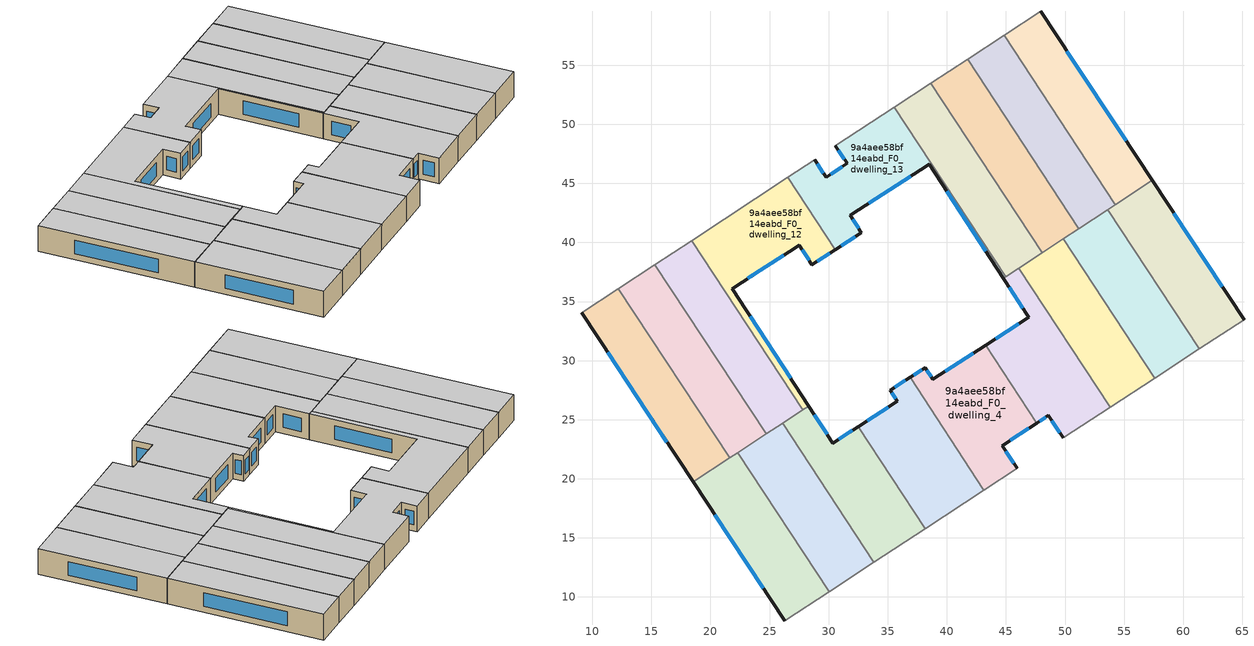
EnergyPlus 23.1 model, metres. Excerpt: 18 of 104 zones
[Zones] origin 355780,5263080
9a4aee58bf14eabd_F0_dwelling_0
 floor ground (EU_floor_Construction): 22.32,22.23 30.04,10.46 26.28,8 18.53,19.74 z0
 wall outside (EU_wall_Construction): 18.53,19.74 26.28,8 z0:3
 wall to 9a4aee58bf14eabd_F0_dwelling_1 (EU_wall_Construction): 30.04,10.46 22.32,22.23 z0:3
 wall adiabatic (EU_wall_Construction): 26.28,8 30.04,10.46 z0:3
 wall to 9a4aee58bf14eabd_F0_dwelling_9 (EU_wall_Construction): 21.61,21.76 18.53,19.74 z0:3
 wall to 9a4aee58bf14eabd_F0_dwelling_10 (EU_wall_Construction): 22.32,22.23 21.61,21.76 z0:3
 window (EU_Window_Construction): 20.35,16.98 24.46,10.75 z0.7:2.3
 ceiling to 9a4aee58bf14eabd_F1_dwelling_0 (EU_floor_Construction): 30.04,10.46 22.32,22.23 18.53,19.74 26.28,8 z3
9a4aee58bf14eabd_F0_dwelling_1
 floor ground (EU_floor_Construction): 26.09,24.71 33.82,12.94 30.04,10.46 22.32,22.23 z0
 wall to 9a4aee58bf14eabd_F0_dwelling_2 (EU_wall_Construction): 33.82,12.94 26.09,24.71 z0:3
 wall adiabatic (EU_wall_Construction): 30.04,10.46 33.82,12.94 z0:3
 wall to 9a4aee58bf14eabd_F0_dwelling_10 (EU_wall_Construction): 24.71,23.8 22.32,22.23 z0:3
 wall to 9a4aee58bf14eabd_F0_dwelling_11 (EU_wall_Construction): 26.09,24.71 24.71,23.8 z0:3
 ceiling to 9a4aee58bf14eabd_F1_dwelling_1 (EU_floor_Construction): 33.82,12.94 26.09,24.71 22.32,22.23 30.04,10.46 z3
9a4aee58bf14eabd_F0_dwelling_10
 floor ground (EU_floor_Construction): 15.3,38.13 24.71,23.8 21.61,21.76 12.2,36.09 z0
 wall to 9a4aee58bf14eabd_F0_dwelling_11 (EU_wall_Construction): 24.71,23.8 15.3,38.13 z0:3
 wall to 9a4aee58bf14eabd_F0_dwelling_9 (EU_wall_Construction): 12.2,36.09 21.61,21.76 z0:3
 wall adiabatic (EU_wall_Construction): 15.3,38.13 12.2,36.09 z0:3
 ceiling to 9a4aee58bf14eabd_F1_dwelling_10 (EU_floor_Construction): 24.71,23.8 15.3,38.13 12.2,36.09 21.61,21.76 z3
9a4aee58bf14eabd_F0_dwelling_11
 floor ground (EU_floor_Construction): 18.4,40.16 27.81,25.83 24.71,23.8 15.3,38.13 z0
 wall to 9a4aee58bf14eabd_F0_dwelling_12 (EU_wall_Construction): 27.81,25.83 18.4,40.16 z0:3
 wall adiabatic (EU_wall_Construction): 18.4,40.16 15.3,38.13 z0:3
 wall to 9a4aee58bf14eabd_F0_dwelling_2 (EU_wall_Construction): 26.1,24.71 27.81,25.83 z0:3
 ceiling to 9a4aee58bf14eabd_F1_dwelling_11 (EU_floor_Construction): 27.81,25.83 18.4,40.16 15.3,38.13 24.71,23.8 z3
9a4aee58bf14eabd_F0_dwelling_12
 floor ground (EU_floor_Construction): 26.55,45.5 30.55,39.4 28.59,38.13 27.52,39.77 21.84,36.09 28.3,26.16 27.81,25.83 18.4,40.16 z0
 wall outside (EU_wall_Construction): 28.3,26.16 21.84,36.09 27.52,39.77 28.59,38.13 30.55,39.4 z0:3
 wall adiabatic (EU_wall_Construction): 26.55,45.5 18.4,40.16 z0:3
 wall to 9a4aee58bf14eabd_F0_dwelling_13 (EU_wall_Construction): 30.55,39.4 26.55,45.5 z0:3
 wall to 9a4aee58bf14eabd_F0_dwelling_2 (EU_wall_Construction): 27.81,25.83 28.3,26.16 z0:3
 window (EU_Window_Construction): 26.79,28.49 23.36,33.76 / 29.05,38.43 30.09,39.1 / 27.77,39.38 28.34,38.51 / 23.17,36.96 26.19,38.91 z0.7:2.3
 ceiling to 9a4aee58bf14eabd_F1_dwelling_12 (EU_floor_Construction): 28.3,26.16 21.84,36.09 27.52,39.77 28.59,38.13 30.55,39.4 26.55,45.5 18.4,40.16 27.81,25.83 z3
9a4aee58bf14eabd_F0_dwelling_13
 floor ground (EU_floor_Construction): 38.51,46.61 31.83,42.3 32.78,40.84 30.55,39.4 26.55,45.5 28.81,46.99 29.78,45.52 31.56,46.69 30.58,48.17 35.55,51.43 44.97,37.1 44.78,36.98 z0
 wall outside (EU_wall_Construction): 30.55,39.4 32.78,40.84 31.83,42.3 38.51,46.61 44.78,36.98 / 30.58,48.17 31.56,46.69 29.78,45.52 28.81,46.99 z0:3
 wall adiabatic (EU_wall_Construction): 28.81,46.99 26.55,45.5 / 35.55,51.43 30.58,48.17 z0:3
 wall to 9a4aee58bf14eabd_F0_dwelling_14 (EU_wall_Construction): 44.97,37.1 35.55,51.43 z0:3
 wall to 9a4aee58bf14eabd_F0_dwelling_5 (EU_wall_Construction): 44.78,36.98 44.97,37.1 z0:3
 window (EU_Window_Construction): 39.98,44.35 43.31,39.24 / 33.39,43.31 36.94,45.6 / 32.55,41.18 32.05,41.96 / 31.08,39.74 32.25,40.5 / 29.55,45.86 29.04,46.64 / 31.14,46.41 30.2,45.79 / 30.81,47.82 31.33,47.03 z0.7:2.3
 ceiling to 9a4aee58bf14eabd_F1_dwelling_13 (EU_floor_Construction): 44.97,37.1 35.55,51.43 30.58,48.17 31.56,46.69 29.78,45.52 28.81,46.99 26.55,45.5 30.55,39.4 32.78,40.84 31.83,42.3 38.51,46.61 44.78,36.98 z3
9a4aee58bf14eabd_F0_dwelling_14
 floor ground (EU_floor_Construction): 38.65,53.46 48.07,39.14 44.97,37.1 35.55,51.43 z0
 wall adiabatic (EU_wall_Construction): 38.65,53.46 35.55,51.43 z0:3
 wall to 9a4aee58bf14eabd_F0_dwelling_15 (EU_wall_Construction): 48.07,39.14 38.65,53.46 z0:3
 wall to 9a4aee58bf14eabd_F0_dwelling_6 (EU_wall_Construction): 46.08,37.84 48.07,39.14 z0:3
 wall to 9a4aee58bf14eabd_F0_dwelling_5 (EU_wall_Construction): 44.97,37.1 46.08,37.83 z0:3
 ceiling to 9a4aee58bf14eabd_F1_dwelling_14 (EU_floor_Construction): 48.07,39.14 38.65,53.46 35.55,51.43 44.97,37.1 z3
9a4aee58bf14eabd_F0_dwelling_15
 floor ground (EU_floor_Construction): 41.76,55.5 51.16,41.17 48.07,39.14 38.65,53.46 z0
 wall adiabatic (EU_wall_Construction): 41.76,55.5 38.65,53.46 z0:3
 wall to 9a4aee58bf14eabd_F0_dwelling_16 (EU_wall_Construction): 51.16,41.17 41.76,55.5 z0:3
 wall to 9a4aee58bf14eabd_F0_dwelling_7 (EU_wall_Construction): 49.85,40.31 51.16,41.17 z0:3
 wall to 9a4aee58bf14eabd_F0_dwelling_6 (EU_wall_Construction): 48.07,39.14 49.85,40.31 z0:3
 ceiling to 9a4aee58bf14eabd_F1_dwelling_15 (EU_floor_Construction): 51.16,41.17 41.76,55.5 38.65,53.46 48.07,39.14 z3
9a4aee58bf14eabd_F0_dwelling_16
 floor ground (EU_floor_Construction): 44.86,57.53 54.27,43.21 51.16,41.17 41.76,55.5 z0
 wall adiabatic (EU_wall_Construction): 44.86,57.53 41.76,55.5 z0:3
 wall to 9a4aee58bf14eabd_F0_dwelling_17 (EU_wall_Construction): 54.27,43.21 44.86,57.53 z0:3
 wall to 9a4aee58bf14eabd_F0_dwelling_8 (EU_wall_Construction): 53.62,42.79 54.27,43.21 z0:3
 wall to 9a4aee58bf14eabd_F0_dwelling_7 (EU_wall_Construction): 51.17,41.17 53.62,42.79 z0:3
 ceiling to 9a4aee58bf14eabd_F1_dwelling_16 (EU_floor_Construction): 54.27,43.21 44.86,57.53 41.76,55.5 51.16,41.17 z3
9a4aee58bf14eabd_F0_dwelling_17
 floor ground (EU_floor_Construction): 47.95,59.56 57.38,45.25 54.27,43.21 44.86,57.53 z0
 wall outside (EU_wall_Construction): 57.38,45.25 47.95,59.56 z0:3
 wall adiabatic (EU_wall_Construction): 47.95,59.56 44.86,57.53 z0:3
 wall to 9a4aee58bf14eabd_F0_dwelling_8 (EU_wall_Construction): 54.27,43.21 57.38,45.25 z0:3
 window (EU_Window_Construction): 55.16,48.61 50.16,56.2 z0.7:2.3
 ceiling to 9a4aee58bf14eabd_F1_dwelling_17 (EU_floor_Construction): 57.38,45.25 47.95,59.56 44.86,57.53 54.27,43.21 z3
9a4aee58bf14eabd_F0_dwelling_2
 floor ground (EU_floor_Construction): 32.5,24.43 38.17,15.79 33.82,12.94 26.09,24.71 28.3,26.16 30.34,23.03 z0
 wall outside (EU_wall_Construction): 32.5,24.43 30.34,23.03 28.3,26.16 z0:3
 wall to 9a4aee58bf14eabd_F0_dwelling_3 (EU_wall_Construction): 38.17,15.79 32.5,24.43 z0:3
 wall adiabatic (EU_wall_Construction): 33.82,12.94 38.17,15.79 z0:3
 window (EU_Window_Construction): 29.86,23.76 28.78,25.42 / 31.99,24.1 30.85,23.36 z0.7:2.3
 ceiling to 9a4aee58bf14eabd_F1_dwelling_2 (EU_floor_Construction): 38.17,15.79 32.5,24.43 30.34,23.03 28.3,26.16 26.09,24.71 33.82,12.94 z3
9a4aee58bf14eabd_F0_dwelling_3
 floor ground (EU_floor_Construction): 36.88,28.58 43.14,19.05 38.17,15.79 32.5,24.43 35.8,26.57 35.2,27.49 z0
 wall outside (EU_wall_Construction): 36.88,28.58 35.2,27.49 35.8,26.57 32.5,24.43 z0:3
 wall adiabatic (EU_wall_Construction): 38.17,15.79 43.14,19.05 z0:3
 wall to 9a4aee58bf14eabd_F0_dwelling_4 (EU_wall_Construction): 43.14,19.05 36.88,28.58 z0:3
 window (EU_Window_Construction): 35.34,27.27 35.66,26.78 / 36.49,28.33 35.59,27.75 / 35.02,26.06 33.27,24.93 z0.7:2.3
 ceiling to 9a4aee58bf14eabd_F1_dwelling_3 (EU_floor_Construction): 43.14,19.05 36.88,28.58 35.2,27.49 35.8,26.57 32.5,24.43 38.17,15.79 z3
9a4aee58bf14eabd_F0_dwelling_4
 floor ground (EU_floor_Construction): 43.29,31.3 47.61,24.72 44.69,22.8 45.95,20.89 43.14,19.05 36.88,28.58 38.16,29.41 38.81,28.42 z0
 wall outside (EU_wall_Construction): 43.29,31.3 38.81,28.42 38.16,29.41 36.88,28.58 / 45.95,20.89 44.69,22.8 47.61,24.72 z0:3
 wall to 9a4aee58bf14eabd_F0_dwelling_5 (EU_wall_Construction): 47.61,24.72 43.29,31.3 z0:3
 wall adiabatic (EU_wall_Construction): 43.14,19.05 45.95,20.89 z0:3
 window (EU_Window_Construction): 37.86,29.22 37.18,28.78 / 38.66,28.65 38.31,29.18 / 42.24,30.63 39.86,29.09 / 45.37,23.25 46.92,24.27 / 45.65,21.34 44.98,22.35 z0.7:2.3
 ceiling to 9a4aee58bf14eabd_F1_dwelling_4 (EU_floor_Construction): 45.95,20.89 44.69,22.8 47.61,24.72 43.29,31.3 38.81,28.42 38.16,29.41 36.88,28.58 43.14,19.05 z3
9a4aee58bf14eabd_F0_dwelling_5
 floor ground (EU_floor_Construction): 46.08,37.83 53.82,26.06 49.86,23.46 48.6,25.37 47.61,24.72 43.29,31.3 46.94,33.66 44.78,36.98 z0
 wall outside (EU_wall_Construction): 44.78,36.98 46.94,33.66 43.29,31.3 / 47.61,24.72 48.6,25.37 49.86,23.46 z0:3
 wall to 9a4aee58bf14eabd_F0_dwelling_6 (EU_wall_Construction): 53.82,26.06 46.08,37.83 z0:3
 wall adiabatic (EU_wall_Construction): 49.86,23.46 53.82,26.06 z0:3
 window (EU_Window_Construction): 46.08,33.11 44.14,31.86 / 45.29,36.2 46.43,34.44 / 48.9,24.92 49.56,23.91 / 47.84,24.87 48.37,25.22 z0.7:2.3
 ceiling to 9a4aee58bf14eabd_F1_dwelling_5 (EU_floor_Construction): 53.82,26.06 46.08,37.83 44.78,36.98 46.94,33.66 43.29,31.3 47.61,24.72 48.6,25.37 49.86,23.46 z3
9a4aee58bf14eabd_F0_dwelling_6
 floor ground (EU_floor_Construction): 49.85,40.31 57.59,28.53 53.82,26.06 46.08,37.83 z0
 wall to 9a4aee58bf14eabd_F0_dwelling_7 (EU_wall_Construction): 57.59,28.53 49.85,40.31 z0:3
 wall adiabatic (EU_wall_Construction): 53.82,26.06 57.59,28.53 z0:3
 ceiling to 9a4aee58bf14eabd_F1_dwelling_6 (EU_floor_Construction): 57.59,28.53 49.85,40.31 46.08,37.83 53.82,26.06 z3
9a4aee58bf14eabd_F0_dwelling_7
 floor ground (EU_floor_Construction): 53.62,42.79 61.36,31 57.59,28.53 49.85,40.31 z0
 wall to 9a4aee58bf14eabd_F0_dwelling_8 (EU_wall_Construction): 61.36,31 53.62,42.79 z0:3
 wall adiabatic (EU_wall_Construction): 57.59,28.53 61.36,31 z0:3
 ceiling to 9a4aee58bf14eabd_F1_dwelling_7 (EU_floor_Construction): 61.36,31 53.62,42.79 49.85,40.31 57.59,28.53 z3
9a4aee58bf14eabd_F0_dwelling_8
 floor ground (EU_floor_Construction): 57.38,45.25 65.15,33.48 61.36,31 53.62,42.79 z0
 wall outside (EU_wall_Construction): 65.15,33.48 57.38,45.25 z0:3
 wall adiabatic (EU_wall_Construction): 61.36,31 65.15,33.48 z0:3
 window (EU_Window_Construction): 63.32,36.25 59.2,42.49 z0.7:2.3
 ceiling to 9a4aee58bf14eabd_F1_dwelling_8 (EU_floor_Construction): 65.15,33.48 57.38,45.25 53.62,42.79 61.36,31 z3
9a4aee58bf14eabd_F0_dwelling_9
 floor ground (EU_floor_Construction): 12.2,36.09 21.61,21.76 18.53,19.74 9.09,34.05 z0
 wall outside (EU_wall_Construction): 9.09,34.05 18.53,19.74 z0:3
 wall adiabatic (EU_wall_Construction): 12.2,36.09 9.09,34.05 z0:3
 window (EU_Window_Construction): 11.3,30.69 16.31,23.1 z0.7:2.3
 ceiling to 9a4aee58bf14eabd_F1_dwelling_9 (EU_floor_Construction): 21.61,21.76 12.2,36.09 9.09,34.05 18.53,19.74 z3
[Building]
EU S2 Campaign: North Axis=0; Terrain=City; Solar Distribution=FullExterior
[Site:Location]
Budapest.Ferenc.Liszt.Intl.AP: Latitude=47.437; Longitude=19.256; Time Zone=1; Elevation=185
[SizingPeriod:WeatherFileDays]
AnnualSizingPeriod: Begin Month=1; Begin Day of Month=1; End Month=12; End Day of Month=31; Day of Week for Start Day=Monday; Use Weather File Daylight Saving Period=No; Use Weather File Rain and Snow Indicators=No
[MATERIAL]
EU_InternalMass_Material: Roughness=MediumRough; Thickness=0.1; Conductivity=1; Density=1800; Specific Heat=900; Thermal Absorptance=0.9; Solar Absorptance=0.7; Visible Absorptance=0.7
[MATERIAL:NOMASS] Roughness=MediumRough; Thermal Absorptance=0.9; Solar Absorptance=0.7; Visible Absorptance=0.7
Name | Thermal Resistance
EU_wall_NoMass | 0.832559
EU_floor_NoMass | 0.872794
[WINDOWMATERIAL:SIMPLEGLAZINGSYSTEM]
EU_Window_SimpleGlazing: UFactor=2.79869; Solar Heat Gain Coefficient=0.75; Visible Transmittance=0.75
[CONSTRUCTION]
EU_wall_Construction: EU_wall_NoMass
EU_floor_Construction: EU_floor_NoMass
EU_Window_Construction: EU_Window_SimpleGlazing
EU_InternalMass_Construction: EU_InternalMass_Material
[ZONE] Type=1; Multiplier=1; Ceiling Height=autocalculate; Floor Area=autocalculate; Part of Total Floor Area=Yes
Name | Volume
9a4aee58bf14eabd_F0_dwelling_0 | 190.719
9a4aee58bf14eabd_F0_dwelling_1 | 190.727
9a4aee58bf14eabd_F0_dwelling_10 | 190.744
9a4aee58bf14eabd_F0_dwelling_11 | 190.723
9a4aee58bf14eabd_F0_dwelling_12 | 190.739
9a4aee58bf14eabd_F0_dwelling_13 | 190.704
9a4aee58bf14eabd_F0_dwelling_14; 9a4aee58bf14eabd_F0_dwelling_2 | 190.738
9a4aee58bf14eabd_F0_dwelling_15 | 190.714
9a4aee58bf14eabd_F0_dwelling_16 | 190.707
9a4aee58bf14eabd_F0_dwelling_17 | 190.731
9a4aee58bf14eabd_F0_dwelling_3 | 190.717
9a4aee58bf14eabd_F0_dwelling_4 | 190.72
9a4aee58bf14eabd_F0_dwelling_5 | 190.729
9a4aee58bf14eabd_F0_dwelling_6 | 190.718
9a4aee58bf14eabd_F0_dwelling_7 | 190.726
9a4aee58bf14eabd_F0_dwelling_8 | 190.736
9a4aee58bf14eabd_F0_dwelling_9 | 190.721
[INTERNALMASS] Construction=EU_InternalMass_Construction
Name | Zone or ZoneList | Surface Area
9a4aee58bf14eabd_F0_dwelling_0_EU_InternalMass | 9a4aee58bf14eabd_F0_dwelling_0 | 63.5728
9a4aee58bf14eabd_F0_dwelling_1_EU_InternalMass | 9a4aee58bf14eabd_F0_dwelling_1 | 63.5759
9a4aee58bf14eabd_F0_dwelling_2_EU_InternalMass | 9a4aee58bf14eabd_F0_dwelling_2 | 63.5794
9a4aee58bf14eabd_F0_dwelling_3_EU_InternalMass | 9a4aee58bf14eabd_F0_dwelling_3 | 63.5723
9a4aee58bf14eabd_F0_dwelling_4_EU_InternalMass | 9a4aee58bf14eabd_F0_dwelling_4 | 63.5732
9a4aee58bf14eabd_F0_dwelling_5_EU_InternalMass | 9a4aee58bf14eabd_F0_dwelling_5 | 63.5764
9a4aee58bf14eabd_F0_dwelling_6_EU_InternalMass | 9a4aee58bf14eabd_F0_dwelling_6 | 63.5728
9a4aee58bf14eabd_F0_dwelling_7_EU_InternalMass | 9a4aee58bf14eabd_F0_dwelling_7 | 63.5753
9a4aee58bf14eabd_F0_dwelling_8_EU_InternalMass | 9a4aee58bf14eabd_F0_dwelling_8 | 63.5786
9a4aee58bf14eabd_F0_dwelling_9_EU_InternalMass | 9a4aee58bf14eabd_F0_dwelling_9 | 63.5737
9a4aee58bf14eabd_F0_dwelling_10_EU_InternalMass | 9a4aee58bf14eabd_F0_dwelling_10 | 63.5814
9a4aee58bf14eabd_F0_dwelling_11_EU_InternalMass | 9a4aee58bf14eabd_F0_dwelling_11 | 63.5743
9a4aee58bf14eabd_F0_dwelling_12_EU_InternalMass | 9a4aee58bf14eabd_F0_dwelling_12 | 63.5796
9a4aee58bf14eabd_F0_dwelling_13_EU_InternalMass | 9a4aee58bf14eabd_F0_dwelling_13 | 63.5681
9a4aee58bf14eabd_F0_dwelling_14_EU_InternalMass | 9a4aee58bf14eabd_F0_dwelling_14 | 63.5795
9a4aee58bf14eabd_F0_dwelling_15_EU_InternalMass | 9a4aee58bf14eabd_F0_dwelling_15 | 63.5712
9a4aee58bf14eabd_F0_dwelling_16_EU_InternalMass | 9a4aee58bf14eabd_F0_dwelling_16 | 63.5691
9a4aee58bf14eabd_F0_dwelling_17_EU_InternalMass | 9a4aee58bf14eabd_F0_dwelling_17 | 63.577
[OTHEREQUIPMENT] Fuel Type=Electricity; Design Level Calculation Method=Watts/Area; Power per Zone Floor Area=1; Fraction Latent=0; Fraction Radiant=0; Fraction Lost=0; Carbon Dioxide Generation Rate=0; EndUse Subcategory=EU_Step8_InternalGains
Name | Zone or ZoneList or Space or SpaceList | Schedule
EU_Step8_InternalGain_9a4aee58bf14eabd_F0_dwelling_0_f000 | 9a4aee58bf14eabd_F0_dwelling_0 | EU_Step8_GainSchedule_9a4aee58bf14eabd_F0_dwelling_0_f000
EU_Step8_InternalGain_9a4aee58bf14eabd_F0_dwelling_1_f000 | 9a4aee58bf14eabd_F0_dwelling_1 | EU_Step8_GainSchedule_9a4aee58bf14eabd_F0_dwelling_1_f000
EU_Step8_InternalGain_9a4aee58bf14eabd_F0_dwelling_2_f000 | 9a4aee58bf14eabd_F0_dwelling_2 | EU_Step8_GainSchedule_9a4aee58bf14eabd_F0_dwelling_2_f000
EU_Step8_InternalGain_9a4aee58bf14eabd_F0_dwelling_3_f000 | 9a4aee58bf14eabd_F0_dwelling_3 | EU_Step8_GainSchedule_9a4aee58bf14eabd_F0_dwelling_3_f000
EU_Step8_InternalGain_9a4aee58bf14eabd_F0_dwelling_4_f000 | 9a4aee58bf14eabd_F0_dwelling_4 | EU_Step8_GainSchedule_9a4aee58bf14eabd_F0_dwelling_4_f000
EU_Step8_InternalGain_9a4aee58bf14eabd_F0_dwelling_5_f000 | 9a4aee58bf14eabd_F0_dwelling_5 | EU_Step8_GainSchedule_9a4aee58bf14eabd_F0_dwelling_5_f000
EU_Step8_InternalGain_9a4aee58bf14eabd_F0_dwelling_6_f000 | 9a4aee58bf14eabd_F0_dwelling_6 | EU_Step8_GainSchedule_9a4aee58bf14eabd_F0_dwelling_6_f000
EU_Step8_InternalGain_9a4aee58bf14eabd_F0_dwelling_7_f000 | 9a4aee58bf14eabd_F0_dwelling_7 | EU_Step8_GainSchedule_9a4aee58bf14eabd_F0_dwelling_7_f000
EU_Step8_InternalGain_9a4aee58bf14eabd_F0_dwelling_8_f000 | 9a4aee58bf14eabd_F0_dwelling_8 | EU_Step8_GainSchedule_9a4aee58bf14eabd_F0_dwelling_8_f000
EU_Step8_InternalGain_9a4aee58bf14eabd_F0_dwelling_9_f000 | 9a4aee58bf14eabd_F0_dwelling_9 | EU_Step8_GainSchedule_9a4aee58bf14eabd_F0_dwelling_9_f000
EU_Step8_InternalGain_9a4aee58bf14eabd_F0_dwelling_10_f000 | 9a4aee58bf14eabd_F0_dwelling_10 | EU_Step8_GainSchedule_9a4aee58bf14eabd_F0_dwelling_10_f000
EU_Step8_InternalGain_9a4aee58bf14eabd_F0_dwelling_11_f000 | 9a4aee58bf14eabd_F0_dwelling_11 | EU_Step8_GainSchedule_9a4aee58bf14eabd_F0_dwelling_11_f000
EU_Step8_InternalGain_9a4aee58bf14eabd_F0_dwelling_12_f000 | 9a4aee58bf14eabd_F0_dwelling_12 | EU_Step8_GainSchedule_9a4aee58bf14eabd_F0_dwelling_12_f000
EU_Step8_InternalGain_9a4aee58bf14eabd_F0_dwelling_13_f000 | 9a4aee58bf14eabd_F0_dwelling_13 | EU_Step8_GainSchedule_9a4aee58bf14eabd_F0_dwelling_13_f000
EU_Step8_InternalGain_9a4aee58bf14eabd_F0_dwelling_14_f000 | 9a4aee58bf14eabd_F0_dwelling_14 | EU_Step8_GainSchedule_9a4aee58bf14eabd_F0_dwelling_14_f000
EU_Step8_InternalGain_9a4aee58bf14eabd_F0_dwelling_15_f000 | 9a4aee58bf14eabd_F0_dwelling_15 | EU_Step8_GainSchedule_9a4aee58bf14eabd_F0_dwelling_15_f000
EU_Step8_InternalGain_9a4aee58bf14eabd_F0_dwelling_16_f000 | 9a4aee58bf14eabd_F0_dwelling_16 | EU_Step8_GainSchedule_9a4aee58bf14eabd_F0_dwelling_16_f000
EU_Step8_InternalGain_9a4aee58bf14eabd_F0_dwelling_17_f000 | 9a4aee58bf14eabd_F0_dwelling_17 | EU_Step8_GainSchedule_9a4aee58bf14eabd_F0_dwelling_17_f000
[ZONEVENTILATION:DESIGNFLOWRATE] Schedule=EU_AlwaysOn; Design Flow Rate Calculation Method=AirChanges/Hour; Air Changes per Hour=0.475469; Ventilation Type=Natural; Fan Pressure Rise=0; Fan Total Efficiency=1; Constant Term Coefficient=1; Temperature Term Coefficient=0; Velocity Term Coefficient=0; Velocity Squared Term Coefficient=0; Minimum Indoor Temperature=-100; Maximum Indoor Temperature=100; Delta Temperature=-100; Minimum Outdoor Temperature=-100; Maximum Outdoor Temperature=100; Maximum Wind Speed=40
Name | Zone or ZoneList or Space or SpaceList
EU_ConstantAir_9a4aee58bf14eabd_F0_dwelling_0 | 9a4aee58bf14eabd_F0_dwelling_0
EU_ConstantAir_9a4aee58bf14eabd_F0_dwelling_1 | 9a4aee58bf14eabd_F0_dwelling_1
EU_ConstantAir_9a4aee58bf14eabd_F0_dwelling_2 | 9a4aee58bf14eabd_F0_dwelling_2
EU_ConstantAir_9a4aee58bf14eabd_F0_dwelling_3 | 9a4aee58bf14eabd_F0_dwelling_3
EU_ConstantAir_9a4aee58bf14eabd_F0_dwelling_4 | 9a4aee58bf14eabd_F0_dwelling_4
EU_ConstantAir_9a4aee58bf14eabd_F0_dwelling_5 | 9a4aee58bf14eabd_F0_dwelling_5
EU_ConstantAir_9a4aee58bf14eabd_F0_dwelling_6 | 9a4aee58bf14eabd_F0_dwelling_6
EU_ConstantAir_9a4aee58bf14eabd_F0_dwelling_7 | 9a4aee58bf14eabd_F0_dwelling_7
EU_ConstantAir_9a4aee58bf14eabd_F0_dwelling_8 | 9a4aee58bf14eabd_F0_dwelling_8
EU_ConstantAir_9a4aee58bf14eabd_F0_dwelling_9 | 9a4aee58bf14eabd_F0_dwelling_9
EU_ConstantAir_9a4aee58bf14eabd_F0_dwelling_10 | 9a4aee58bf14eabd_F0_dwelling_10
EU_ConstantAir_9a4aee58bf14eabd_F0_dwelling_11 | 9a4aee58bf14eabd_F0_dwelling_11
EU_ConstantAir_9a4aee58bf14eabd_F0_dwelling_12 | 9a4aee58bf14eabd_F0_dwelling_12
EU_ConstantAir_9a4aee58bf14eabd_F0_dwelling_13 | 9a4aee58bf14eabd_F0_dwelling_13
EU_ConstantAir_9a4aee58bf14eabd_F0_dwelling_14 | 9a4aee58bf14eabd_F0_dwelling_14
EU_ConstantAir_9a4aee58bf14eabd_F0_dwelling_15 | 9a4aee58bf14eabd_F0_dwelling_15
EU_ConstantAir_9a4aee58bf14eabd_F0_dwelling_16 | 9a4aee58bf14eabd_F0_dwelling_16
EU_ConstantAir_9a4aee58bf14eabd_F0_dwelling_17 | 9a4aee58bf14eabd_F0_dwelling_17
[HVACTEMPLATE:THERMOSTAT] Constant Heating Setpoint=20; Constant Cooling Setpoint=50
EU_HeatOnly_9a4aee58bf14eabd_F0_dwelling_0; EU_HeatOnly_9a4aee58bf14eabd_F0_dwelling_1; EU_HeatOnly_9a4aee58bf14eabd_F0_dwelling_2; EU_HeatOnly_9a4aee58bf14eabd_F0_dwelling_3; EU_HeatOnly_9a4aee58bf14eabd_F0_dwelling_4; EU_HeatOnly_9a4aee58bf14eabd_F0_dwelling_5; EU_HeatOnly_9a4aee58bf14eabd_F0_dwelling_6; EU_HeatOnly_9a4aee58bf14eabd_F0_dwelling_7; EU_HeatOnly_9a4aee58bf14eabd_F0_dwelling_8; EU_HeatOnly_9a4aee58bf14eabd_F0_dwelling_9; EU_HeatOnly_9a4aee58bf14eabd_F0_dwelling_10; EU_HeatOnly_9a4aee58bf14eabd_F0_dwelling_11; EU_HeatOnly_9a4aee58bf14eabd_F0_dwelling_12; EU_HeatOnly_9a4aee58bf14eabd_F0_dwelling_13; EU_HeatOnly_9a4aee58bf14eabd_F0_dwelling_14; EU_HeatOnly_9a4aee58bf14eabd_F0_dwelling_15; EU_HeatOnly_9a4aee58bf14eabd_F0_dwelling_16; EU_HeatOnly_9a4aee58bf14eabd_F0_dwelling_17; EU_HeatOnly_9a4aee58bf14eabd_F1_dwelling_0; EU_HeatOnly_9a4aee58bf14eabd_F1_dwelling_1; EU_HeatOnly_9a4aee58bf14eabd_F1_dwelling_2; EU_HeatOnly_9a4aee58bf14eabd_F1_dwelling_3; EU_HeatOnly_9a4aee58bf14eabd_F1_dwelling_4; EU_HeatOnly_9a4aee58bf14eabd_F1_dwelling_5; EU_HeatOnly_9a4aee58bf14eabd_F1_dwelling_6; EU_HeatOnly_9a4aee58bf14eabd_F1_dwelling_7; EU_HeatOnly_9a4aee58bf14eabd_F1_dwelling_8; EU_HeatOnly_9a4aee58bf14eabd_F1_dwelling_9; EU_HeatOnly_9a4aee58bf14eabd_F1_dwelling_10; EU_HeatOnly_9a4aee58bf14eabd_F1_dwelling_11; EU_HeatOnly_9a4aee58bf14eabd_F1_dwelling_12; EU_HeatOnly_9a4aee58bf14eabd_F1_dwelling_13; EU_HeatOnly_9a4aee58bf14eabd_F1_dwelling_14; EU_HeatOnly_9a4aee58bf14eabd_F1_dwelling_15; EU_HeatOnly_9a4aee58bf14eabd_F1_dwelling_16; EU_HeatOnly_9a4aee58bf14eabd_F1_dwelling_17; EU_HeatOnly_9a4aee58bf14eabd_F2_dwelling_0; EU_HeatOnly_9a4aee58bf14eabd_F2_dwelling_1; EU_HeatOnly_9a4aee58bf14eabd_F2_dwelling_2; EU_HeatOnly_9a4aee58bf14eabd_F2_dwelling_3; EU_HeatOnly_9a4aee58bf14eabd_F2_dwelling_4; EU_HeatOnly_9a4aee58bf14eabd_F2_dwelling_5; EU_HeatOnly_9a4aee58bf14eabd_F2_dwelling_6; EU_HeatOnly_9a4aee58bf14eabd_F2_dwelling_7; EU_HeatOnly_9a4aee58bf14eabd_F2_dwelling_8; EU_HeatOnly_9a4aee58bf14eabd_F2_dwelling_9; EU_HeatOnly_9a4aee58bf14eabd_F2_dwelling_10; EU_HeatOnly_9a4aee58bf14eabd_F2_dwelling_11; EU_HeatOnly_9a4aee58bf14eabd_F2_dwelling_12; EU_HeatOnly_9a4aee58bf14eabd_F2_dwelling_13; EU_HeatOnly_9a4aee58bf14eabd_F2_dwelling_14; EU_HeatOnly_9a4aee58bf14eabd_F2_dwelling_15; EU_HeatOnly_9a4aee58bf14eabd_F2_dwelling_16; EU_HeatOnly_9a4aee58bf14eabd_F3_dwelling_0; EU_HeatOnly_9a4aee58bf14eabd_F3_dwelling_1; EU_HeatOnly_9a4aee58bf14eabd_F3_dwelling_2; EU_HeatOnly_9a4aee58bf14eabd_F3_dwelling_3; EU_HeatOnly_9a4aee58bf14eabd_F3_dwelling_4; EU_HeatOnly_9a4aee58bf14eabd_F3_dwelling_5; EU_HeatOnly_9a4aee58bf14eabd_F3_dwelling_6; EU_HeatOnly_9a4aee58bf14eabd_F3_dwelling_7; EU_HeatOnly_9a4aee58bf14eabd_F3_dwelling_8; EU_HeatOnly_9a4aee58bf14eabd_F3_dwelling_9; EU_HeatOnly_9a4aee58bf14eabd_F3_dwelling_10; EU_HeatOnly_9a4aee58bf14eabd_F3_dwelling_11; EU_HeatOnly_9a4aee58bf14eabd_F3_dwelling_12; EU_HeatOnly_9a4aee58bf14eabd_F3_dwelling_13; EU_HeatOnly_9a4aee58bf14eabd_F3_dwelling_14; EU_HeatOnly_9a4aee58bf14eabd_F3_dwelling_15; EU_HeatOnly_9a4aee58bf14eabd_F3_dwelling_16; EU_HeatOnly_9a4aee58bf14eabd_F4_dwelling_0; EU_HeatOnly_9a4aee58bf14eabd_F4_dwelling_1; EU_HeatOnly_9a4aee58bf14eabd_F4_dwelling_2; EU_HeatOnly_9a4aee58bf14eabd_F4_dwelling_3; EU_HeatOnly_9a4aee58bf14eabd_F4_dwelling_4; EU_HeatOnly_9a4aee58bf14eabd_F4_dwelling_5; EU_HeatOnly_9a4aee58bf14eabd_F4_dwelling_6; EU_HeatOnly_9a4aee58bf14eabd_F4_dwelling_7; EU_HeatOnly_9a4aee58bf14eabd_F4_dwelling_8; EU_HeatOnly_9a4aee58bf14eabd_F4_dwelling_9; EU_HeatOnly_9a4aee58bf14eabd_F4_dwelling_10; EU_HeatOnly_9a4aee58bf14eabd_F4_dwelling_11; EU_HeatOnly_9a4aee58bf14eabd_F4_dwelling_12; EU_HeatOnly_9a4aee58bf14eabd_F4_dwelling_13; EU_HeatOnly_9a4aee58bf14eabd_F4_dwelling_14; EU_HeatOnly_9a4aee58bf14eabd_F4_dwelling_15; EU_HeatOnly_9a4aee58bf14eabd_F4_dwelling_16; EU_HeatOnly_9a4aee58bf14eabd_F5_dwelling_0; EU_HeatOnly_9a4aee58bf14eabd_F5_dwelling_1; EU_HeatOnly_9a4aee58bf14eabd_F5_dwelling_2; EU_HeatOnly_9a4aee58bf14eabd_F5_dwelling_3; EU_HeatOnly_9a4aee58bf14eabd_F5_dwelling_4; EU_HeatOnly_9a4aee58bf14eabd_F5_dwelling_5; EU_HeatOnly_9a4aee58bf14eabd_F5_dwelling_6; EU_HeatOnly_9a4aee58bf14eabd_F5_dwelling_7; EU_HeatOnly_9a4aee58bf14eabd_F5_dwelling_8; EU_HeatOnly_9a4aee58bf14eabd_F5_dwelling_9; EU_HeatOnly_9a4aee58bf14eabd_F5_dwelling_10; EU_HeatOnly_9a4aee58bf14eabd_F5_dwelling_11; EU_HeatOnly_9a4aee58bf14eabd_F5_dwelling_12; EU_HeatOnly_9a4aee58bf14eabd_F5_dwelling_13; EU_HeatOnly_9a4aee58bf14eabd_F5_dwelling_14; EU_HeatOnly_9a4aee58bf14eabd_F5_dwelling_15; EU_HeatOnly_9a4aee58bf14eabd_F5_dwelling_16
[HVACTEMPLATE:ZONE:IDEALLOADSAIRSYSTEM] System Availability Schedule=EU_AlwaysOn; Maximum Heating Supply Air Temperature=50; Minimum Cooling Supply Air Temperature=13; Maximum Heating Supply Air Humidity Ratio=0.0156; Minimum Cooling Supply Air Humidity Ratio=0.0077; Heating Limit=NoLimit; Cooling Limit=NoLimit; Heating Availability Schedule=EU_AlwaysOn; Cooling Availability Schedule=EU_CoolingOff; Dehumidification Control Type=ConstantSensibleHeatRatio; Cooling Sensible Heat Ratio=0.7; Dehumidification Setpoint=60; Humidification Control Type=None; Humidification Setpoint=30; Outdoor Air Method=None; Outdoor Air Flow Rate per Person=0.00944; Outdoor Air Flow Rate per Zone Floor Area=0; Outdoor Air Flow Rate per Zone=0; Demand Controlled Ventilation Type=None; Outdoor Air Economizer Type=NoEconomizer; Heat Recovery Type=None; Sensible Heat Recovery Effectiveness=0.7; Latent Heat Recovery Effectiveness=0.65
Name | Template Thermostat
9a4aee58bf14eabd_F0_dwelling_0 | EU_HeatOnly_9a4aee58bf14eabd_F0_dwelling_0
9a4aee58bf14eabd_F0_dwelling_1 | EU_HeatOnly_9a4aee58bf14eabd_F0_dwelling_1
9a4aee58bf14eabd_F0_dwelling_2 | EU_HeatOnly_9a4aee58bf14eabd_F0_dwelling_2
9a4aee58bf14eabd_F0_dwelling_3 | EU_HeatOnly_9a4aee58bf14eabd_F0_dwelling_3
9a4aee58bf14eabd_F0_dwelling_4 | EU_HeatOnly_9a4aee58bf14eabd_F0_dwelling_4
9a4aee58bf14eabd_F0_dwelling_5 | EU_HeatOnly_9a4aee58bf14eabd_F0_dwelling_5
9a4aee58bf14eabd_F0_dwelling_6 | EU_HeatOnly_9a4aee58bf14eabd_F0_dwelling_6
9a4aee58bf14eabd_F0_dwelling_7 | EU_HeatOnly_9a4aee58bf14eabd_F0_dwelling_7
9a4aee58bf14eabd_F0_dwelling_8 | EU_HeatOnly_9a4aee58bf14eabd_F0_dwelling_8
9a4aee58bf14eabd_F0_dwelling_9 | EU_HeatOnly_9a4aee58bf14eabd_F0_dwelling_9
9a4aee58bf14eabd_F0_dwelling_10 | EU_HeatOnly_9a4aee58bf14eabd_F0_dwelling_10
9a4aee58bf14eabd_F0_dwelling_11 | EU_HeatOnly_9a4aee58bf14eabd_F0_dwelling_11
9a4aee58bf14eabd_F0_dwelling_12 | EU_HeatOnly_9a4aee58bf14eabd_F0_dwelling_12
9a4aee58bf14eabd_F0_dwelling_13 | EU_HeatOnly_9a4aee58bf14eabd_F0_dwelling_13
9a4aee58bf14eabd_F0_dwelling_14 | EU_HeatOnly_9a4aee58bf14eabd_F0_dwelling_14
9a4aee58bf14eabd_F0_dwelling_15 | EU_HeatOnly_9a4aee58bf14eabd_F0_dwelling_15
9a4aee58bf14eabd_F0_dwelling_16 | EU_HeatOnly_9a4aee58bf14eabd_F0_dwelling_16
9a4aee58bf14eabd_F0_dwelling_17 | EU_HeatOnly_9a4aee58bf14eabd_F0_dwelling_17
[SIZING:ZONE] Zone Cooling Design Supply Air Temperature Input Method=SupplyAirTemperature; Zone Cooling Design Supply Air Temperature=13; Zone Heating Design Supply Air Temperature Input Method=SupplyAirTemperature; Zone Heating Design Supply Air Temperature=50; Zone Cooling Design Supply Air Humidity Ratio=0.008; Zone Heating Design Supply Air Humidity Ratio=0.008; Cooling Design Air Flow Method=DesignDay; Cooling Design Air Flow Rate=0; Cooling Minimum Air Flow per Zone Floor Area=0.000762; Cooling Minimum Air Flow=0; Cooling Minimum Air Flow Fraction=0.2; Heating Design Air Flow Method=DesignDay; Heating Design Air Flow Rate=0; Heating Maximum Air Flow per Zone Floor Area=0.002032; Heating Maximum Air Flow=0.141576; Heating Maximum Air Flow Fraction=0.3; Account for Dedicated Outdoor Air System=No; Dedicated Outdoor Air System Control Strategy=NeutralSupplyAir; Dedicated Outdoor Air Low Setpoint Temperature for Design=autosize; Dedicated Outdoor Air High Setpoint Temperature for Design=autosize; Zone Load Sizing Method=Sensible Load Only No Latent Load; Zone Latent Cooling Design Supply Air Humidity Ratio Input Method=HumidityRatioDifference; Zone Cooling Design Supply Air Humidity Ratio Difference=0.005; Zone Latent Heating Design Supply Air Humidity Ratio Input Method=HumidityRatioDifference; Zone Humidification Design Supply Air Humidity Ratio Difference=0.005
9a4aee58bf14eabd_F0_dwelling_0; 9a4aee58bf14eabd_F0_dwelling_1; 9a4aee58bf14eabd_F0_dwelling_2; 9a4aee58bf14eabd_F0_dwelling_3; 9a4aee58bf14eabd_F0_dwelling_4; 9a4aee58bf14eabd_F0_dwelling_5; 9a4aee58bf14eabd_F0_dwelling_6; 9a4aee58bf14eabd_F0_dwelling_7; 9a4aee58bf14eabd_F0_dwelling_8; 9a4aee58bf14eabd_F0_dwelling_9; 9a4aee58bf14eabd_F0_dwelling_10; 9a4aee58bf14eabd_F0_dwelling_11; 9a4aee58bf14eabd_F0_dwelling_12; 9a4aee58bf14eabd_F0_dwelling_13; 9a4aee58bf14eabd_F0_dwelling_14; 9a4aee58bf14eabd_F0_dwelling_15; 9a4aee58bf14eabd_F0_dwelling_16; 9a4aee58bf14eabd_F0_dwelling_17
[SCHEDULE:CONSTANT]
Name | Hourly Value
EU_AlwaysOn | 1
EU_CoolingOff | 0
[SCHEDULE:FILE] Column Number=1; Rows to Skip at Top=0; Number of Hours of Data=8760; Column Separator=Comma; Interpolate to Timestep=No; Minutes per Item=60; Adjust Schedule for Daylight Savings=Yes
Name | File
EU_Step8_GainSchedule_9a4aee58bf14eabd_F0_dwelling_0_f000 | ../../schedules/9a4aee58bf14eabd/9a4aee58bf14eabd_F0_dwelling_0_f000_gain.csv
EU_Step8_GainSchedule_9a4aee58bf14eabd_F0_dwelling_1_f000 | ../../schedules/9a4aee58bf14eabd/9a4aee58bf14eabd_F0_dwelling_1_f000_gain.csv
EU_Step8_GainSchedule_9a4aee58bf14eabd_F0_dwelling_2_f000 | ../../schedules/9a4aee58bf14eabd/9a4aee58bf14eabd_F0_dwelling_2_f000_gain.csv
EU_Step8_GainSchedule_9a4aee58bf14eabd_F0_dwelling_3_f000 | ../../schedules/9a4aee58bf14eabd/9a4aee58bf14eabd_F0_dwelling_3_f000_gain.csv
EU_Step8_GainSchedule_9a4aee58bf14eabd_F0_dwelling_4_f000 | ../../schedules/9a4aee58bf14eabd/9a4aee58bf14eabd_F0_dwelling_4_f000_gain.csv
EU_Step8_GainSchedule_9a4aee58bf14eabd_F0_dwelling_5_f000 | ../../schedules/9a4aee58bf14eabd/9a4aee58bf14eabd_F0_dwelling_5_f000_gain.csv
EU_Step8_GainSchedule_9a4aee58bf14eabd_F0_dwelling_6_f000 | ../../schedules/9a4aee58bf14eabd/9a4aee58bf14eabd_F0_dwelling_6_f000_gain.csv
EU_Step8_GainSchedule_9a4aee58bf14eabd_F0_dwelling_7_f000 | ../../schedules/9a4aee58bf14eabd/9a4aee58bf14eabd_F0_dwelling_7_f000_gain.csv
EU_Step8_GainSchedule_9a4aee58bf14eabd_F0_dwelling_8_f000 | ../../schedules/9a4aee58bf14eabd/9a4aee58bf14eabd_F0_dwelling_8_f000_gain.csv
EU_Step8_GainSchedule_9a4aee58bf14eabd_F0_dwelling_9_f000 | ../../schedules/9a4aee58bf14eabd/9a4aee58bf14eabd_F0_dwelling_9_f000_gain.csv
EU_Step8_GainSchedule_9a4aee58bf14eabd_F0_dwelling_10_f000 | ../../schedules/9a4aee58bf14eabd/9a4aee58bf14eabd_F0_dwelling_10_f000_gain.csv
EU_Step8_GainSchedule_9a4aee58bf14eabd_F0_dwelling_11_f000 | ../../schedules/9a4aee58bf14eabd/9a4aee58bf14eabd_F0_dwelling_11_f000_gain.csv
EU_Step8_GainSchedule_9a4aee58bf14eabd_F0_dwelling_12_f000 | ../../schedules/9a4aee58bf14eabd/9a4aee58bf14eabd_F0_dwelling_12_f000_gain.csv
EU_Step8_GainSchedule_9a4aee58bf14eabd_F0_dwelling_13_f000 | ../../schedules/9a4aee58bf14eabd/9a4aee58bf14eabd_F0_dwelling_13_f000_gain.csv
EU_Step8_GainSchedule_9a4aee58bf14eabd_F0_dwelling_14_f000 | ../../schedules/9a4aee58bf14eabd/9a4aee58bf14eabd_F0_dwelling_14_f000_gain.csv
EU_Step8_GainSchedule_9a4aee58bf14eabd_F0_dwelling_15_f000 | ../../schedules/9a4aee58bf14eabd/9a4aee58bf14eabd_F0_dwelling_15_f000_gain.csv
EU_Step8_GainSchedule_9a4aee58bf14eabd_F0_dwelling_16_f000 | ../../schedules/9a4aee58bf14eabd/9a4aee58bf14eabd_F0_dwelling_16_f000_gain.csv
EU_Step8_GainSchedule_9a4aee58bf14eabd_F0_dwelling_17_f000 | ../../schedules/9a4aee58bf14eabd/9a4aee58bf14eabd_F0_dwelling_17_f000_gain.csv
